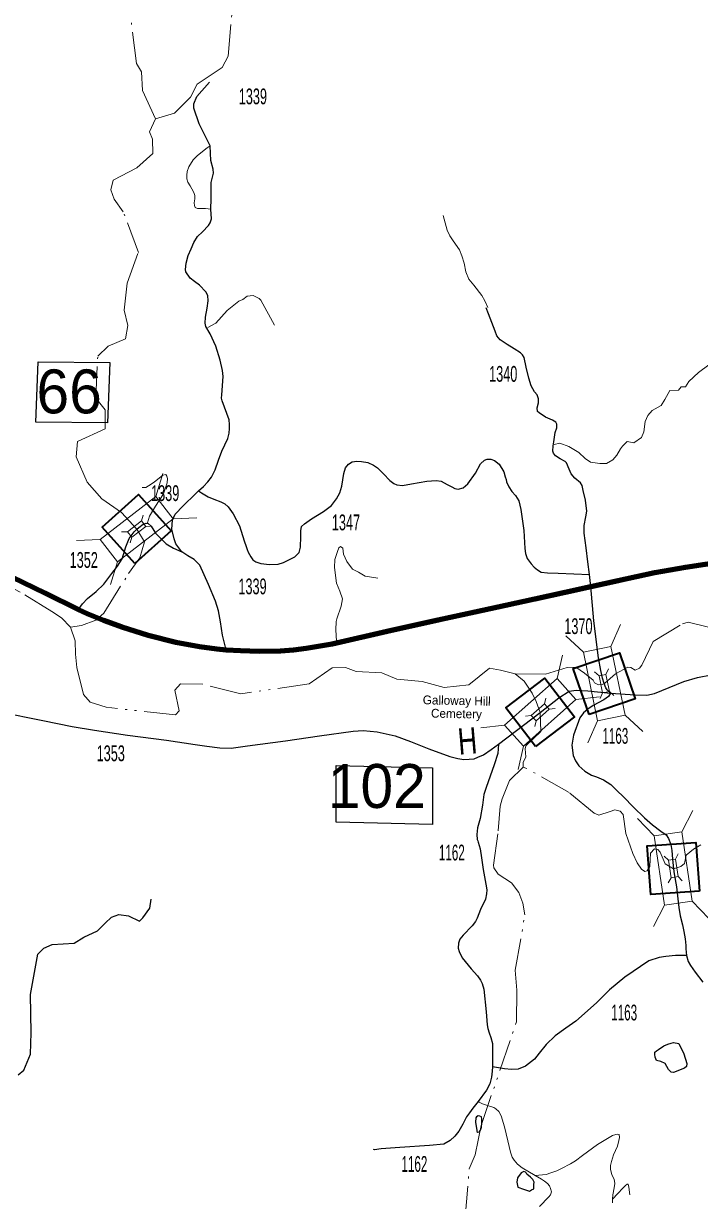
# Model space of a CAD drawing. Extents: x 152815 to 200516, y 146450 to 166891.
# Drawn here: x 180863 to 182787, y 149702 to 153054 of the extents above; entities that cross this region are included whole.
import ezdxf
from ezdxf.enums import TextEntityAlignment as Align

# ---------------------------------------------------------------- set-up
doc = ezdxf.new("R2010")
doc.units = 0
doc.header["$LTSCALE"] = 18
doc.linetypes.add('DASH_DOUBLE_DOT', pattern=[9.2, 5, -1.2, 0.3, -1.2, 0.3, -1.2])
doc.linetypes.add('LONG_DASHED', pattern=[7.5, 6, -1.5])
for name, color, linetype, lineweight in [('22', 7, 'Continuous', 25), ('28', 7, 'Continuous', 120), ('31', 7, 'Continuous', 25), ('32', 7, 'Continuous', 25), ('35', 7, 'Continuous', 13), ('50', 7, 'Continuous', 13), ('59', 7, 'DASH_DOUBLE_DOT', 13), ('60', 7, 'Continuous', 40), ('8', 7, 'Continuous', 25)]:
    doc.layers.add(name, color=color, linetype=linetype, lineweight=lineweight)

msp = doc.modelspace()

# ---------------------------------------------------------------- linework, layer by layer
at = {"layer": '28'}
for points in [[(180403.62, 151681.72), (180476.74, 151651.03), (180578.92, 151602.29), (180655.19, 151564.66), (180831.51, 151477.6), (180923.64, 151432.81), (181019.3, 151385.51)], [(182477.61, 151450.41), (182555.89, 151467.42), (182659.87, 151490.18), (182747.46, 151506.1), (182803.4, 151514.5), (182893.29, 151525.58), (182980.17, 151531.93), (183094.48, 151537.06), (183206.62, 151535.62), (183339.9, 151529.68), (183477.57, 151522.3), (183547.45, 151516.96), (183654.14, 151515.12), (183728.04, 151517.37), (183787.26, 151520.66)], [(181439.49, 151270.64), (181480.88, 151268.38), (181533.96, 151266.54), (181594.82, 151267.77), (181631.71, 151270.23), (181667.37, 151274.94), (181707.12, 151281.3), (181741.55, 151287.25), (181910, 151326.53), (182043.2, 151355.24), (182148.37, 151378.62), (182235.67, 151397.4), (182318.26, 151415.03), (182405.11, 151434.51), (182477.61, 151450.41)], [(181019.3, 151385.51), (181044.67, 151373.9), (181091.19, 151354.42), (181142.63, 151335.56), (181218.2, 151311.63), (181296.45, 151291.66), (181363.87, 151279.66), (181413.46, 151272.89), (181439.49, 151270.64)]]:
    msp.add_lwpolyline(points, dxfattribs=at)
at = {"layer": '31'}
for points in [[(180904.7, 152090.17), (181109, 152088.17), (181102.52, 151916.97), (180898.23, 151918.98)], [(181752.48, 150940.35), (182027.43, 150934.06), (182027.43, 150773.25), (181752.48, 150779.55)]]:
    msp.add_lwpolyline(points, close=True, dxfattribs=at)
at = {"layer": '31', "lineweight": 35}
for points in [[(181179.62, 151515.97), (181086.94, 151619.51), (181190.56, 151712.27), (181283.25, 151608.73)], [(182472.56, 151085.73), (182427.71, 151217.26), (182559.34, 151262.15), (182604.19, 151130.62)], [(182320.49, 150994.83), (182236.24, 151105.35), (182346.84, 151189.66), (182431.09, 151079.15)], [(182786.64, 150583.28), (182648.05, 150573.07), (182637.84, 150711.77), (182776.43, 150721.97)]]:
    msp.add_lwpolyline(points, close=True, dxfattribs=at)
at = {"layer": '32'}
msp.add_line((182477.61, 151450.41), (182473.95, 151484.38), dxfattribs=at)
for points in [[(181360.75, 151723.22), (181374.93, 151735.84), (181387.65, 151748.7), (181397.82, 151761.96), (181408.39, 151782.85), (181418.16, 151810.03), (181427.27, 151836.12), (181444.26, 151872.12), (181448.28, 151887.41), (181449.75, 151900.38), (181449.48, 151911.71), (181448.15, 151925.29), (181441.72, 151942.91), (181428.07, 151979.61), (181426.86, 151987.43), (181427.4, 151996.21), (181431.01, 152048.87), (181429.54, 152066.23), (181422.72, 152095.02), (181410.4, 152134.66), (181394.07, 152169.86), (181381.76, 152191.31), (181379.62, 152200.29), (181381.22, 152217.29), (181385.51, 152243.27), (181388.85, 152264.17), (181387.38, 152279.7), (181381.89, 152289.75), (181363.82, 152308.49), (181349.64, 152319.21), (181337.59, 152329.17), (181325.01, 152346.72), (181324.07, 152353.28), (181325.68, 152371.76), (181331.83, 152393.08), (181340.4, 152412.37), (181347.36, 152430.04), (181358.07, 152447.45), (181372.12, 152460.44), (181389.79, 152478.47), (181394.47, 152486.64), (181397.95, 152498.08), (181396.58, 152524.89), (181397.15, 152555.13), (181397.42, 152601.65), (181403.84, 152627.37), (181402.91, 152638.88), (181396.48, 152664.3), (181394.72, 152705.2), (181362.88, 152768.6), (181348.04, 152813.14), (181348.04, 152825.51), (181356.7, 152846.54), (181392.56, 152887.37)], [(182473.95, 151484.38), (182469.4, 151520.81), (182464.44, 151560.31), (182458.69, 151602.31), (182458.29, 151624.68), (182463.37, 151648.62), (182466.18, 151664.83), (182462.17, 151696.7), (182456.14, 151724.29), (182453.47, 151737.87), (182448.52, 151746.04), (182431.92, 151759.03), (182421.88, 151771.75), (182415.99, 151784.74), (182408.9, 151802.69), (182404.35, 151806.84), (182390.02, 151814.61), (182376.77, 151823.18), (182371.82, 151830.65), (182369.68, 151836.27), (182370.35, 151851.54), (182372.62, 151862.39), (182376.37, 151889.68), (182381.19, 151902.67), (182381.19, 151912.85), (182378.38, 151919.04), (182369.01, 151923.99), (182348.26, 151932.7), (182330.46, 151945.15), (182326.18, 151949.04), (182325.24, 151959.86), (182329.12, 151974.05), (182328.72, 151985.44), (182324.57, 151996.42), (182317.21, 152004.99), (182307.71, 152022.13), (182301.5, 152043.49), (182293.92, 152075.25), (182287.9, 152102.65), (182283.62, 152110.82), (182278, 152116.17), (182259.26, 152127.56), (182239.45, 152139.61), (182220.04, 152152.73), (182210.14, 152164.25), (182205.18, 152177.51), (182196.34, 152202.38), (182186.18, 152227.2), (182179.49, 152244.2)], [(181360.75, 151723.22), (181369.72, 151717.06), (181388.72, 151706.35), (181405.05, 151699.65), (181424.99, 151691.49), (181435.84, 151685.86), (181445.07, 151677.96), (181459.93, 151657.63), (181477.46, 151623.35), (181491.38, 151580.57), (181497, 151564.77), (181499.41, 151556.33), (181502.89, 151548.46), (181510.25, 151535.2), (181515.87, 151526.22), (181524.17, 151520.73), (181538.76, 151516.31), (181563.26, 151513.1), (181587.48, 151514.44), (181603.14, 151518.59), (181635, 151535.2), (181647.45, 151547.81), (181651.46, 151562.95), (181652, 151592.95), (181652, 151609.36), (181654.41, 151621.82), (181662.7, 151629.34), (181683.05, 151643.27), (181716.78, 151664.03), (181739.26, 151681.76), (181753.45, 151699.87), (181763.76, 151717.68), (181768.84, 151736.59), (181774.6, 151772.08), (181779.42, 151788.39), (181787.85, 151798.7), (181798.69, 151805.53), (181811.27, 151807.81), (181825.19, 151807.01), (181842.86, 151803.53), (181859.46, 151796.43), (181870.57, 151788.26), (181887.16, 151771.36), (181905.63, 151752.34), (181917.14, 151743.64), (181925.71, 151740.29), (181941.5, 151738.41), (181967.47, 151742.83), (182011.24, 151750.2), (182037.87, 151752.88), (182051.39, 151750.2), (182068.93, 151740.82), (182082.18, 151734.8), (182090.88, 151729.44), (182100.25, 151728.1), (182114.3, 151731.85), (182127.42, 151743.1), (182149.5, 151773.23), (182163.42, 151800.15), (182175.33, 151810.73), (182182.96, 151813.41), (182193.4, 151813.01), (182203.31, 151809.39), (182217.09, 151798.81), (182230.21, 151777.62), (182234.09, 151763.3), (182236.37, 151755.53), (182237.73, 151748.45), (182244.53, 151734.49), (182253.1, 151721.37), (182263.27, 151709.58), (182272.64, 151694.59), (182278.66, 151670.02), (182286.83, 151609.7), (182289.77, 151558.73), (182292.18, 151545.07), (182296.47, 151530.34), (182307.44, 151515.48), (182316.81, 151505.97), (182326.18, 151497.91), (182336.49, 151491.61), (182354.02, 151489.2), (182384.4, 151488.26), (182473.95, 151484.38)], [(181313.23, 151549.15), (181296.64, 151571.92), (181291.42, 151586.38), (181285.39, 151614), (181287.13, 151639.5), (181294.23, 151656.5), (181316.98, 151680.61), (181352.85, 151714.39), (181360.75, 151723.22)], [(181019.3, 151385.51), (181031.19, 151401.3), (181044.92, 151416.47), (181069.72, 151436.15), (181091.85, 151456.96), (181114.6, 151487.22), (181130.13, 151508.65), (181143.52, 151529.81), (181154.22, 151563.29), (181164.13, 151586.86), (181178.05, 151606.74), (181185.72, 151613.94)], [(181185.72, 151613.94), (181190.9, 151618.79), (181203.21, 151627.9), (181212.04, 151630.58), (181217.67, 151630.04), (181225.96, 151622), (181238.81, 151602.72), (181254.07, 151587.18), (181268.8, 151571.92), (181289.94, 151559.33), (181313.23, 151549.15)], [(181439.49, 151270.64), (181429.65, 151312.47), (181423.39, 151349.98), (181417.9, 151381.61), (181409.87, 151408.64), (181389.93, 151456.66), (181364.9, 151511.06), (181348.7, 151527.54), (181330.5, 151538.25), (181313.23, 151549.15)], [(182510.78, 151189.7), (182506.15, 151211.44), (182499.81, 151247.65), (182486.34, 151353.22), (182477.61, 151450.41)], [(182534.03, 151146.82), (182524.18, 151155.85), (182520.07, 151162.21), (182515.52, 151174.64), (182510.78, 151189.7)], [(182534.03, 151146.82), (182604.13, 151142.07), (182636.62, 151141.26), (182658.84, 151146.08), (182742.37, 151180.1), (182781.72, 151191.08), (182820, 151198.85)], [(182333.66, 151092.23), (182387.05, 151133.24), (182415.96, 151152.4), (182436.3, 151155.61), (182469.5, 151153.2), (182534.03, 151146.82)], [(182534.03, 151146.82), (182527.67, 151137.17), (182515.15, 151127.52), (182484.28, 151111.68), (182469.55, 151100.97), (182457.24, 151091.06), (182445.99, 151076.59), (182428.06, 151027.25), (182423.24, 150998.86), (182426.99, 150969.4), (182433.68, 150953.73), (182443.32, 150940.07), (182460.18, 150924.8), (182479.99, 150913.55), (182494.18, 150908.46), (182513.72, 150899.62), (182534.87, 150886.77), (182551.47, 150870.02), (182570.21, 150851.27), (182598.85, 150822.61), (182630.23, 150791.6), (182653.52, 150771.78), (182677.34, 150753.56), (182691.8, 150743.78), (182699.02, 150733.34), (182705.45, 150716.2), (182708.66, 150698.52), (182710, 150673.61), (182713.17, 150646.64)], [(180794.71, 151093.27), (180918.39, 151069.17), (181001.64, 151052.02), (181065.35, 151041.04), (181158.77, 151027.65), (181269.6, 151012.65), (181351.24, 151000.6), (181384.7, 150995.45), (181421.64, 150990.9), (181454.3, 150990.37), (181500.35, 150996.53), (181608.23, 151010.72), (181705.67, 151024.92), (181801.5, 151038.31), (181829.61, 151040.45), (181869.49, 151036.97), (181920.62, 151024.92), (181964.26, 151009.11), (182016.45, 150988.49), (182076.42, 150966.53), (182099.44, 150960.37), (182116.3, 150958.22), (182131.83, 150958.49), (182145.21, 150959.83), (182156.46, 150964.92), (182172.25, 150971.08), (182193.67, 150986.62), (182215.35, 151001.35), (182333.66, 151092.23)], [(182215.35, 151001.35), (182212.94, 150974.83), (182202.33, 150942.8), (182179.85, 150878.52), (182173.42, 150858.69), (182169.57, 150827.62), (182162.61, 150789.64), (182155.12, 150763.66), (182153.78, 150753.75), (182153.51, 150744.11), (182154.58, 150729.91), (182155.66, 150726.43), (182156.73, 150722.41), (182162.35, 150703.4), (182166.9, 150677.95), (182170.91, 150645.01), (182178.41, 150602.47), (182181.35, 150586.94), (182181.09, 150575.15), (182177.61, 150560.15), (182163.95, 150530.69), (182154.32, 150506.05), (182149.5, 150496.41), (182139.59, 150483.82), (182114.7, 150457.84), (182105.06, 150446.16), (182101.31, 150435.18), (182099.97, 150420.44), (182102.65, 150411.07), (182111.49, 150392.86), (182137.18, 150362.05), (182155.39, 150341.97), (182163.42, 150329.16), (182168.77, 150319.52), (182172.79, 150303.45), (182179.75, 150239.06), (182182.42, 150202.1), (182184.83, 150191.97), (182188.31, 150179.92), (182193.13, 150166.26), (182197.41, 150148.85), (182197.95, 150082.58)], [(182713.17, 150646.64), (182714.82, 150632.68), (182721.51, 150595.45), (182725.1, 150560.84), (182728.04, 150536.73), (182731.79, 150512.89), (182738.48, 150486.78), (182741.96, 150468.3), (182745.98, 150446.87), (182747.85, 150428.12), (182748.12, 150418.26), (182749.99, 150399.78)], [(180847.9, 150059.79), (180863.55, 150073.49), (180883.12, 150118.52), (180885.07, 150179.2), (180883.12, 150288.83), (180903.66, 150403.36), (180921.27, 150420.98), (180944.75, 150430.76), (181007.36, 150434.68), (181034.75, 150452.3), (181073.88, 150469.92), (181095.41, 150491.45), (181113.02, 150509.07), (181134.54, 150516.9), (181161.93, 150512.99), (181193.24, 150497.32), (181203.02, 150507.11), (181222.59, 150534.52), (181226.5, 150559.97)], [(182749.99, 150399.78), (182718.67, 150400.05), (182691.2, 150396.52), (182672.58, 150394.32), (182642.65, 150384.24), (182574.12, 150337.96), (182530.48, 150301.53), (182495.14, 150265.85), (182468.37, 150241.75), (182434.64, 150213.09), (182406.8, 150192.46), (182376.29, 150170.98), (182350.85, 150145.8), (182331.04, 150121.96), (182317.39, 150104.82), (182291.69, 150084.33), (182270.81, 150075.76), (182251.8, 150074.68), (182232, 150077.1), (182197.95, 150082.58)], [(182749.99, 150399.78), (182754.73, 150382.82), (182761.3, 150371.31), (182775, 150352.68), (182796.71, 150323.35)], [(182197.95, 150082.58), (182197.15, 150070.53), (182195.27, 150053.12), (182190.19, 150034.42), (182180.55, 150015.94), (182156.69, 149984.2), (182142.27, 149965.32), (182132.1, 149951.66), (182123.83, 149939.82), (182113.43, 149919.28), (182102.2, 149899.55), (182090.97, 149885.3), (182077.01, 149873.25), (182059.55, 149862.47), (182018.33, 149858.99), (181934.54, 149853.09), (181881.27, 149849.24), (181862.26, 149846.02), (181859.02, 149846.73)]]:
    msp.add_lwpolyline(points, dxfattribs=at)
at = {"layer": '35'}
for points in [[(181396.58, 152524.89), (181381.43, 152527.06), (181369.37, 152526.75), (181361.64, 152526.75), (181357.93, 152526.75), (181351.75, 152529.84), (181349.59, 152535.72), (181348.35, 152542.83), (181350.52, 152554.27), (181350.52, 152564.48), (181348.04, 152572.83), (181342.48, 152583.04), (181337.38, 152592.01), (181331.19, 152602.52), (181327.79, 152612.11), (181328.1, 152622.01), (181328.72, 152632.52), (181333.67, 152645.51), (181345.88, 152665.92), (181357.01, 152677.37), (181377.41, 152693.45), (181385.76, 152700.25), (181394.72, 152705.2)], [(182184.64, 152244.85), (182175.9, 152263.98), (182167.41, 152279.35), (182144.51, 152308.61), (182130.16, 152325.7), (182121.99, 152347.06), (182117.38, 152371.15), (182110.71, 152392.47), (182104.25, 152409), (182085.68, 152434.97), (182076.27, 152449.16), (182069.2, 152465.3), (182057.05, 152507.14)], [(181387.87, 152188.07), (181410.11, 152200.78), (181442.78, 152236.2), (181475.91, 152262.99), (181486.8, 152268.44), (181499.51, 152277.52), (181516.3, 152279.79), (181533.54, 152271.17), (181538.28, 152266.11), (181577.11, 152195.34)], [(182813.62, 152082.15), (182783.76, 152060.3), (182756.57, 152033.99), (182746.86, 152019.63), (182734.38, 152019.63), (182727.24, 152009.82), (182702.73, 152008.93), (182688.47, 151983.06), (182678.22, 151966.11), (182651.92, 151951.84), (182640.02, 151937.48), (182632.44, 151920.09), (182628.88, 151890.66), (182621.75, 151875.05), (182600.04, 151860.24), (182581.32, 151863.81), (182567.91, 151850.43), (182562.56, 151842.4), (182551.86, 151825.01), (182540.72, 151811.63), (182522.44, 151800.93), (182503.72, 151800.93), (182477.17, 151805.14), (182461.28, 151815.46), (182444, 151832.59), (182415.03, 151849.09), (182389.18, 151858.9), (182373.58, 151855.34)], [(181216.13, 151632.16), (181222.02, 151651.23), (181239.08, 151679.28), (181261.6, 151714.82), (181271.62, 151745.41), (181273.18, 151758.57), (181271.31, 151764.61), (181268.02, 151769.87), (181259.18, 151768.05), (181234.77, 151747.75), (181219.26, 151736.87), (181211.66, 151732.22), (181200.98, 151732.84)], [(181753.4, 151295.31), (181751.8, 151327.34), (181752.54, 151351.11), (181754.99, 151358.65), (181767.01, 151394.61), (181771.01, 151415.43), (181763.01, 151437.05), (181754.2, 151460.28), (181747.8, 151505.12), (181749.4, 151527.54), (181756.6, 151549.97), (181760.6, 151560.38), (181765.41, 151564.38), (181771.81, 151559.58), (181773.74, 151542.82), (181783.01, 151521.94), (181799.02, 151499.52), (181816.63, 151491.51), (181835.04, 151480.3), (181871.05, 151474.69)], [(182319.35, 149772.98), (182282.11, 149795.17), (182268.96, 149805.03), (182259.1, 149816.54), (182254.18, 149825.03), (182248.7, 149839.83), (182241.85, 149872.15), (182232.41, 149912.15), (182222.82, 149943.38), (182215.7, 149955.16), (182206.94, 149962.56), (182201.46, 149966.67), (182186.27, 149971.88), (182169.84, 149977.36), (182159.7, 149982.01), (182156.69, 149984.2)], [(182319.35, 149772.98), (182350.15, 149776.27), (182364.12, 149780.92), (182380.55, 149786.4), (182393.96, 149792.98), (182419.7, 149806.13), (182434.22, 149815.17), (182453.66, 149829.96), (182496.24, 149861.47), (182525.54, 149878.73), (182539.5, 149887.5), (182548.81, 149890.24), (182554.56, 149890.78), (182558.12, 149890.24)], [(182558.12, 149890.24), (182558.95, 149880.92), (182557.85, 149872.43), (182553.47, 149857.09), (182542.52, 149831.61), (182536.49, 149812.98), (182533.48, 149801.47), (182533.21, 149791.61), (182537.59, 149774.9), (182543.75, 149762.3), (182545.94, 149749.97), (182544.02, 149737.91), (182539.91, 149718.19), (182538.96, 149705.86)], [(182319.35, 149772.98), (182337.01, 149762.3), (182346.04, 149756.54), (182354.53, 149749.97), (182359.74, 149743.39), (182363.3, 149736.54), (182365.49, 149726.41), (182363.3, 149718.46), (182358.58, 149712.54), (182331.33, 149684.61)], [(182538.96, 149705.86), (182554.56, 149721.47), (182569.08, 149736.82), (182576.47, 149744.49), (182580.85, 149748.32), (182583.73, 149748.05), (182586.19, 149740.1), (182588.93, 149717.64)], [(182538.96, 149705.86), (182539.5, 149695.72)]]:
    msp.add_lwpolyline(points, dxfattribs=at)
at = {"layer": '50'}
for p, q in [((181239.71, 151706.95), (181259.24, 151772.16)), ((181288.66, 151643.67), (181356.69, 151646.21)), ((181013.49, 151582.03), (181081.52, 151584.57)), ((181110.94, 151456.08), (181130.47, 151521.29)), ((182534.8, 151279.98), (182562.35, 151342.23)), ((182456.47, 151263.73), (182406.42, 151309.88)), ((182381.68, 151188.66), (182396.63, 151255.07)), ((182434.92, 151128.95), (182502.61, 151136.21)), ((182625.47, 151038), (182575.43, 151084.15)), ((182164.72, 151048.29), (182232.41, 151055.55)), ((182469.55, 151005.65), (182497.1, 151067.9)), ((182270.7, 150929.43), (182285.65, 150995.84)), ((182737.16, 150752.3), (182768.24, 150812.87)), ((182658.02, 150740.59), (182610.71, 150789.54)), ((182656.23, 150482.18), (182687.32, 150542.74)), ((182813.76, 150505.51), (182766.46, 150554.46))]:
    msp.add_line(p, q, dxfattribs=at)
at = {"layer": '50', "linetype": 'LONG_DASHED'}
for p, q in [((181198.74, 151637.33), (181203.63, 151653.63)), ((181142.19, 151606.1), (181159.2, 151606.73)), ((181210.98, 151621.51), (181227.99, 151622.14)), ((181166.55, 151574.61), (181171.44, 151590.91)), ((182501.08, 151196.39), (182488.57, 151207.92)), ((182520.66, 151200.45), (182527.55, 151216.01)), ((182504.35, 151131.87), (182511.24, 151147.43)), ((182543.33, 151139.95), (182530.82, 151151.49)), ((182345.67, 151116.35), (182349.41, 151132.96)), ((182358.98, 151101.42), (182375.9, 151103.24)), ((182291.43, 151081.26), (182308.35, 151083.08)), ((182317.92, 151051.54), (182321.66, 151068.15)), ((182698.68, 150670.79), (182686.86, 150683.03)), ((182718.47, 150673.72), (182726.24, 150688.86)), ((182698.24, 150606.19), (182706.01, 150621.33)), ((182737.62, 150612.02), (182725.79, 150624.26))]:
    msp.add_line(p, q, dxfattribs=at)
at = {"layer": '50'}
for points in [[(181239.71, 151706.95), (181081.52, 151584.57), (181130.47, 151521.29), (181288.66, 151643.67)], [(182456.47, 151263.73), (182497.1, 151067.9), (182575.43, 151084.15), (182534.8, 151279.98)], [(182381.68, 151188.66), (182232.41, 151055.55), (182285.65, 150995.84), (182434.92, 151128.95)], [(182658.02, 150740.59), (182687.32, 150542.74), (182766.46, 150554.46), (182737.16, 150752.3)]]:
    msp.add_lwpolyline(points, close=True, dxfattribs=at)
at = {"layer": '50', "linetype": 'LONG_DASHED'}
for points in [[(181198.74, 151637.33), (181159.2, 151606.73), (181171.44, 151590.91), (181210.98, 151621.51)], [(182501.08, 151196.39), (182511.24, 151147.43), (182530.82, 151151.49), (182520.66, 151200.45)], [(182345.67, 151116.35), (182308.35, 151083.08), (182321.66, 151068.15), (182358.98, 151101.42)], [(182698.68, 150670.79), (182706.01, 150621.33), (182725.79, 150624.26), (182718.47, 150673.72)]]:
    msp.add_lwpolyline(points, close=True, dxfattribs=at)
at = {"layer": '59'}
for points in [[(181238.41, 152782.48), (181292.53, 152798.39), (181337.91, 152844.45), (181357.45, 152881.05), (181428.34, 152928.59), (181445.12, 152961.25), (181460.47, 153125.91)], [(181238.41, 152782.48), (181201.56, 152863.22), (181198.95, 152916.25), (181184.88, 152940.55), (181169.98, 153055.81)], [(180996.4, 151334.85), (181027.97, 151339.75), (181069.02, 151354.78), (181092.06, 151374.82), (181162, 151487.36), (181194.1, 151531.95), (181207.12, 151578.04), (181185.72, 151613.94), (181142.28, 151661.7), (181085.62, 151699.84), (181044.66, 151747.66), (181012.47, 151820.3), (181017.08, 151863.2), (181095.05, 151899.61), (181095.03, 151953.59), (181068.7, 151987.12), (181074.31, 152106.97), (181103.64, 152135.38), (181152.94, 152156.38), (181159.77, 152194.22), (181149.14, 152237.42), (181157.81, 152314.23), (181189.89, 152401.56), (181147.06, 152517.41), (181120.88, 152553.94), (181111.92, 152580.11), (181118.36, 152607.95), (181186.03, 152642.59), (181231.23, 152683.67), (181230.56, 152724.66), (181221.44, 152745.84), (181238.41, 152782.48)], [(180996.4, 151334.85), (180970.88, 151361.79), (180943.85, 151379.83), (180853.72, 151434.95), (180746.56, 151490.06), (180691.48, 151514.11), (180555.41, 151559.62), (180496.69, 151554.83), (180444.81, 151531.89), (180411.78, 151533.56), (180367.02, 151553.45), (180351.55, 151548.77)], [(182262.38, 151201.64), (182348.4, 151200.74), (182410.01, 151219.95), (182435.38, 151220.56), (182460.01, 151203.87), (182484.56, 151184.21), (182487.69, 151176.17), (182499.74, 151170.36), (182509.56, 151171.26), (182517.6, 151175.73), (182547.51, 151201.64), (182583.22, 151221.29), (182591.7, 151219.95), (182603.76, 151212.36), (182616.26, 151217.72), (182622.95, 151226.65), (182655.1, 151294.11), (182739.02, 151344.14), (182755.09, 151349.5), (182812.24, 151335.2)], [(182262.38, 151201.64), (182220.41, 151212.36), (182188.86, 151217.58), (182130.1, 151170.81), (182060.16, 151163.44), (181997.97, 151180.38), (181925.59, 151186.94), (181883.22, 151204.78), (181809.69, 151208.27), (181779.69, 151219.88), (181741.55, 151218.66), (181675.81, 151173), (181481.34, 151144.94), (181373.38, 151172.12), (181309.83, 151173.42), (181293.73, 151155.77), (181306.22, 151096.52), (181295.47, 151084.73), (181098.28, 151106.72), (181053.22, 151121.64), (181033.91, 151143.03), (181014.67, 151220.39), (181010.94, 151257.58), (181009.79, 151295.58), (180996.4, 151334.85)], [(182285.49, 150935.66), (182285.49, 150949.45), (182293, 150965.74), (182290.5, 150988.3), (182293, 150997.08), (182335.84, 151037.56), (182333.66, 151092.23), (182322.2, 151123.46), (182311.04, 151146.69), (182288.27, 151180.64), (182262.38, 151201.64)], [(182151.08, 149287.8), (182092.8, 149399.94), (182084.59, 149441.11), (182103.14, 149564.69), (182120, 149653.33), (182131.7, 149792.06), (182148.81, 149831.7), (182165.44, 149915.34), (182265.77, 150210.25), (182267.56, 150301.19), (182262.59, 150358.28), (182290.2, 150515.69), (182283.95, 150548.75), (182272.34, 150579.13), (182251.81, 150606.82), (182214.31, 150630.95), (182201.81, 150649.71), (182200.92, 150656.85), (182214.31, 150755.13), (182219.66, 150824.82), (182225.36, 150845.42), (182246.66, 150898.06), (182285.49, 150935.66)], [(182790.33, 150714.48), (182770.27, 150702.47), (182749.08, 150685.34), (182743.83, 150661.86), (182733.67, 150653.33), (182713.17, 150646.64), (182689.33, 150660.49), (182675, 150693.83), (182668.49, 150701.58), (182658.67, 150703.36), (182647.95, 150690.86), (182645.27, 150653.33), (182638.13, 150640.82), (182631.27, 150638.99), (182622.34, 150645.24), (182609.84, 150664), (182596.92, 150690.46), (182577.35, 150747.3), (182569.77, 150801.44), (182561.63, 150810.53), (182546.45, 150814.99), (182533.06, 150809.67), (182500.91, 150798.91), (182487.03, 150804.62), (182416.12, 150864.05), (182292.31, 150933.55), (182285.49, 150935.66)]]:
    msp.add_lwpolyline(points, dxfattribs=at)
at = {"layer": '60', "lineweight": 25}
for points in [[(182728.45, 150148.85), (182742.68, 150119.27), (182750.9, 150091.87), (182749.8, 150083.65), (182744.33, 150078.72), (182712.56, 150066.67), (182706.54, 150067.76), (182698.87, 150075.43), (182689.56, 150091.87), (182676.97, 150097.9), (182664.37, 150100.64), (182661.08, 150110.5), (182659.44, 150117.62), (182659.44, 150124.2), (182664.37, 150128.58), (182669.85, 150132.42), (182685.18, 150142.83), (182696.68, 150147.21), (182705.99, 150150.5), (182712.56, 150151.59)], [(182162.17, 149942.56), (182156.69, 149943.38), (182152.59, 149940.37), (182150.39, 149937.63), (182149.3, 149925.3), (182151.49, 149912.43), (182152.86, 149902.29), (182152.86, 149898.73), (182155.87, 149896.26), (182160.53, 149897.63), (182164.09, 149902.02), (182166.28, 149911.06), (182167.37, 149923.11), (182167.65, 149928.32), (182167.65, 149934.62), (182166.82, 149940.37)], [(182279.78, 149781.2), (182269.37, 149766.13), (182267.46, 149753.8), (182269.65, 149740.38), (182286.35, 149733.8), (182303.33, 149728.6), (182308.53, 149732.16), (182315.1, 149735.45), (182315.1, 149747.23), (182316.47, 149754.62), (182312.36, 149762.02), (182305.52, 149768.05), (182295.39, 149776.82), (182294.02, 149780.65), (182291.83, 149782.57), (182287.45, 149784.21)]]:
    msp.add_lwpolyline(points, close=True, dxfattribs=at)

# ---------------------------------------------------------------- texts
at = {"layer": '22'}
for s, p in [('Galloway Hill', (182095.76, 151113.32)), ('Cemetery', (182094.96, 151075.83))]:
    msp.add_text(s, height=25, rotation=358.767, dxfattribs=at).set_placement(p, align=Align.CENTER)
at = {"layer": '22', "width": 0.75}
msp.add_text('H', height=75, rotation=4.766, dxfattribs=at).set_placement((182129.61, 150973.61), align=Align.CENTER)
at = {"layer": '31'}
for s, p in [('66', (180900, 151943.72)), ('102', (181729.16, 150819.95))]:
    msp.add_text(s, height=125, dxfattribs=at).set_placement(p)
at = {"layer": '8'}
for s, width, p in [('1339', 0.6, (181515.86, 152823.96)), ('1340', 0.6, (182228.37, 152033.65)), ('1339', 0.6, (181266.26, 151693.95)), ('1347', 0.6, (181780.8, 151610.69)), ('1352', 0.6, (181034.51, 151503.73)), ('1339', 0.6, (181514.8, 151428.37)), ('1370', 0.6, (182442.35, 151315.16)), ('1163', 0.55, (182547.47, 151002.7)), ('1353', 0.6, (181111.37, 150953.11)), ('1162', 0.55, (182082.1, 150670.4)), ('1163', 0.55, (182572.64, 150214.74)), ('1162', 0.55, (181975.57, 149783.51))]:
    msp.add_text(s, height=45, dxfattribs=dict(at, width=width)).set_placement(p, align=Align.CENTER)

doc.saveas('drawing.dxf')
